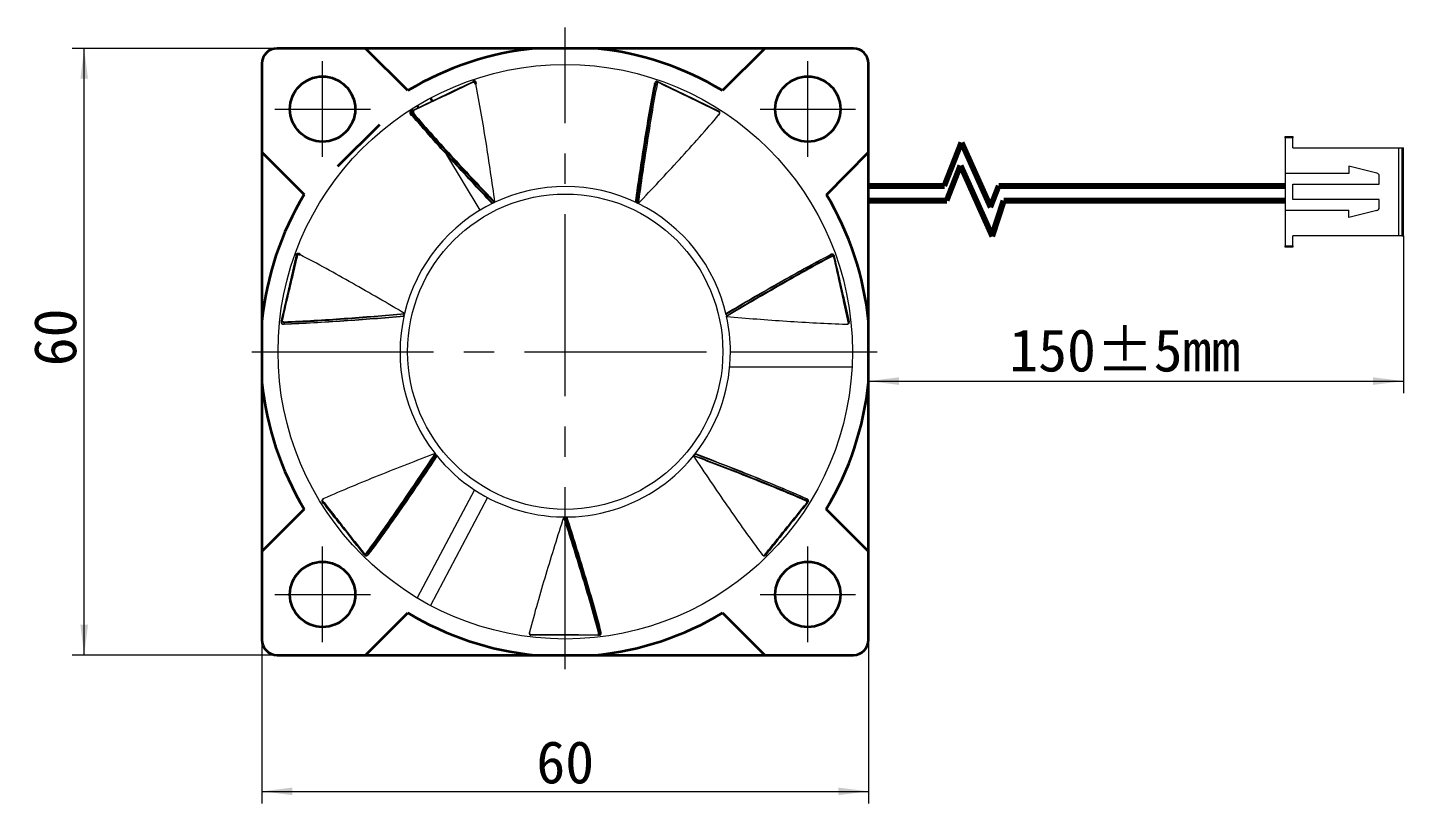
# Model space of a CAD drawing. Header units: millimetres. Extents: x 0 to 227, y 0 to 160.
# Drawn here: x 78.4 to 169.1, y 46.9 to 98 of the extents above; entities that cross this region are included whole.
import ezdxf

# ---------------------------------------------------------------- set-up
doc = ezdxf.new("R2010")
doc.units = ezdxf.units.MM
doc.linetypes.add('点画线', pattern=[18, 12, -2, 2, -2])
doc.layers.get('0').update_dxf_attribs({"lineweight": 35})
for name, color, linetype, lineweight in [('中心线层', 1, '点画线', 18), ('尺寸线层', 3, 'Continuous', 18), ('粗实线层', 7, 'Continuous', 35)]:
    doc.layers.add(name, color=color, linetype=linetype, lineweight=lineweight)
doc.styles.add('工程1', font='')
doc.styles.get('工程1').set_extended_font_data('宋体')
doc.dimstyles.new('标准', dxfattribs={"dimscale": 0.8, "dimtxt": 3.5, "dimasz": 2.5, "dimexe": 1, "dimexo": 0, "dimtad": 1, "dimdsep": 46, "dimtxsty": '工程1', "dimblk": '_CAXARROW', "dimcen": 0, "dimdle": 4, "dimazin": 2, "dimtfac": 0.707107, "dimtdec": 3, "dimtmove": 2, "dimatfit": 3, "dimfxl": 1, "dimfrac": 2, "dimtolj": 1, "dimarcsym": 1})

# ---------------------------------------------------------------- blocks, each defined once
blk = doc.blocks.new('*X7')
at = {"layer": '尺寸线层', "linetype": 'Continuous'}
for points in [[(82.133, 96.666), (81.883, 94.666), (82.383, 94.666)], [(82.133, 56.666), (81.883, 58.666), (82.383, 58.666)]]:
    blk.add_hatch(color=0, dxfattribs=at).paths.add_polyline_path(points, flags=0)
at = {"layer": '尺寸线层', "color": 0, "linetype": 'Continuous'}
for p, q in [((100.692, 96.666), (81.333, 96.666)), ((82.133, 56.666), (82.133, 96.666)), ((100.692, 56.666), (81.333, 56.666))]:
    blk.add_line(p, q, dxfattribs=at)
at = {"layer": '尺寸线层', "color": 0, "insert": (80.233, 77.613), "char_height": 2.8, "width": 7.22682, "attachment_point": 5, "rotation": 90, "style": '工程1'}
blk.add_mtext('60', dxfattribs=at)
blk = doc.blocks.new('_CAXARROW')
blk.add_hatch(color=0).paths.add_polyline_path([(0, 0), (-1, 0.125), (-1, -0.125)], flags=0)
blk = doc.blocks.new('*X8')
at = {"layer": '尺寸线层', "linetype": 'Continuous'}
for points in [[(93.854, 47.684), (95.854, 47.934), (95.854, 47.434)], [(133.854, 47.684), (131.854, 47.934), (131.854, 47.434)]]:
    blk.add_hatch(color=0, dxfattribs=at).paths.add_polyline_path(points, flags=0)
at = {"layer": '尺寸线层', "color": 0, "linetype": 'Continuous'}
for p, q in [((93.854, 63.503), (93.854, 46.884)), ((133.854, 63.503), (133.854, 46.884)), ((93.854, 47.684), (133.854, 47.684))]:
    blk.add_line(p, q, dxfattribs=at)
at = {"layer": '尺寸线层', "color": 0, "insert": (113.854, 49.584), "char_height": 2.8, "width": 7.22682, "attachment_point": 5, "style": '工程1'}
blk.add_mtext('60', dxfattribs=at)
blk = doc.blocks.new('*X9')
at = {"layer": '尺寸线层', "linetype": 'Continuous'}
for points in [[(133.854, 74.732), (135.854, 74.982), (135.854, 74.482)], [(169.132, 74.732), (167.132, 74.982), (167.132, 74.482)]]:
    blk.add_hatch(color=0, dxfattribs=at).paths.add_polyline_path(points, flags=0)
at = {"layer": '尺寸线层', "color": 0, "linetype": 'Continuous'}
for p, q in [((169.132, 84.31), (169.132, 73.932)), ((133.854, 77.642), (133.854, 73.932)), ((133.854, 74.732), (169.132, 74.732))]:
    blk.add_line(p, q, dxfattribs=at)
at = {"layer": '尺寸线层', "color": 0, "insert": (150.755, 76.742), "char_height": 2.8, "width": 31.09721, "attachment_point": 5, "style": '工程1'}
blk.add_mtext('150%%P5mm', dxfattribs=at)

msp = doc.modelspace()

# ---------------------------------------------------------------- linework, layer by layer
at = {"color": 0, "linetype": 'Continuous', "lineweight": 35}
for p, q in [((100.692, 96.666), (94.854, 96.666)), ((103.477, 93.88), (100.692, 96.666)), ((111.852, 96.666), (100.692, 96.666)), ((115.857, 96.666), (111.852, 96.666)), ((127.016, 96.666), (115.857, 96.666)), ((127.016, 96.666), (124.231, 93.88)), ((132.854, 96.666), (127.016, 96.666)), ((93.854, 95.666), (93.854, 89.828)), ((133.854, 89.828), (133.854, 95.666)), ((104.184, 92.759), (104.099, 92.9)), ((105.089, 93.195), (104.97, 93.393)), ((98.854, 88.895), (101.62, 91.646)), ((93.854, 89.828), (96.64, 87.042)), ((93.854, 89.828), (93.854, 78.668)), ((131.081, 87.021), (133.854, 89.828)), ((133.854, 78.668), (133.854, 89.828)), ((93.854, 78.668), (93.854, 74.663)), ((133.854, 74.663), (133.854, 78.668)), ((93.854, 74.663), (93.854, 63.503)), ((133.854, 63.503), (133.854, 74.663)), ((96.64, 66.289), (93.854, 63.503)), ((133.854, 63.503), (131.069, 66.289)), ((93.854, 63.503), (93.854, 57.666)), ((133.854, 57.666), (133.854, 63.503)), ((100.692, 56.666), (103.477, 59.451)), ((124.231, 59.451), (127.016, 56.666)), ((94.854, 56.666), (100.692, 56.666)), ((100.692, 56.666), (111.852, 56.666)), ((111.852, 56.666), (115.857, 56.666)), ((115.857, 56.666), (127.016, 56.666)), ((127.016, 56.666), (132.854, 56.666))]:
    msp.add_line(p, q, dxfattribs=at)
at = {"color": 7, "linetype": 'Continuous', "lineweight": 15}
for p, q in [((161.332, 90.86), (161.832, 90.86)), ((161.332, 90.76), (161.332, 90.86)), ((161.832, 90.76), (161.332, 90.76)), ((161.332, 90.76), (161.332, 88.41)), ((161.832, 90.86), (161.832, 90.76)), ((161.832, 90.11), (161.832, 90.76)), ((161.832, 90.11), (168.832, 90.11)), ((168.832, 84.31), (168.832, 90.11)), ((168.832, 90.11), (169.032, 90.11)), ((169.032, 90.11), (169.032, 84.31)), ((169.032, 90.11), (169.132, 90.11)), ((169.132, 84.31), (169.132, 90.11)), ((161.332, 88.41), (161.332, 86.01)), ((165.532, 88.41), (161.332, 88.41)), ((165.532, 88.91), (165.532, 88.41)), ((167.38, 88.448), (165.532, 88.91)), ((167.532, 87.71), (167.532, 88.254)), ((161.832, 87.71), (167.532, 87.71)), ((161.832, 86.71), (161.832, 87.71)), ((167.532, 86.71), (161.832, 86.71)), ((167.532, 86.166), (167.532, 86.71)), ((161.332, 86.01), (165.532, 86.01)), ((161.332, 86.01), (161.332, 83.66)), ((165.532, 85.51), (165.532, 86.01)), ((167.38, 85.972), (165.532, 85.51)), ((161.332, 83.66), (161.832, 83.66)), ((161.332, 83.56), (161.332, 83.66)), ((161.832, 83.56), (161.332, 83.56)), ((168.832, 84.31), (161.832, 84.31)), ((161.832, 83.66), (161.832, 84.31)), ((161.832, 83.66), (161.832, 83.56)), ((169.032, 84.31), (168.832, 84.31)), ((169.032, 84.31), (169.132, 84.31))]:
    msp.add_line(p, q, dxfattribs=at)
at = {"color": 9, "linetype": 'Continuous', "lineweight": 18}
for p, q in [((108.243, 86.005), (106.057, 89.642)), ((109.084, 86.461), (109.17, 86.502)), ((118.539, 86.502), (118.624, 86.461)), ((103.222, 79.044), (103.243, 79.136)), ((124.465, 79.136), (124.487, 79.044)), ((124.749, 76.666), (132.794, 76.666)), ((124.703, 75.666), (132.768, 75.666)), ((105.366, 69.836), (105.307, 69.91)), ((122.402, 69.91), (122.343, 69.836)), ((107.878, 67.556), (104.092, 60.435)), ((108.739, 67.046), (104.962, 59.943)), ((113.902, 65.771), (113.807, 65.771)), ((116.116, 57.971), (116.038, 57.971))]:
    msp.add_line(p, q, dxfattribs=at)
for points in [[(119.928, 94.491), (119.953, 94.479), (119.991, 94.46), (119.998, 94.457)], [(119.756, 94.335), (119.751, 94.338), (119.749, 94.34), (119.748, 94.342), (119.75, 94.343), (119.753, 94.345), (119.757, 94.345), (119.764, 94.345), (119.771, 94.345)], [(119.841, 94.31), (119.806, 94.327), (119.801, 94.33), (119.771, 94.345)], [(131.348, 83.069), (131.348, 83.073), (131.348, 83.077), (131.349, 83.078), (131.351, 83.078), (131.354, 83.077), (131.357, 83.073), (131.361, 83.068), (131.366, 83.062)], [(131.382, 82.986), (131.374, 83.024), (131.372, 83.03), (131.366, 83.062)], [(131.577, 83.031), (131.583, 83.004), (131.593, 82.962), (131.595, 82.954)], [(95.125, 78.621), (95.131, 78.648), (95.14, 78.689), (95.142, 78.697)], [(95.32, 78.577), (95.311, 78.539), (95.31, 78.533), (95.302, 78.501)], [(95.314, 78.487), (95.313, 78.483), (95.311, 78.48), (95.309, 78.479), (95.308, 78.48), (95.306, 78.482), (95.304, 78.487), (95.303, 78.493), (95.302, 78.501)], [(129.723, 66.903), (129.748, 66.933), (129.752, 66.937), (129.773, 66.963)], [(129.768, 66.98), (129.771, 66.984), (129.774, 66.986), (129.776, 66.986), (129.777, 66.984), (129.777, 66.981), (129.777, 66.976), (129.775, 66.97), (129.773, 66.963)], [(129.881, 66.778), (129.863, 66.756), (129.837, 66.723), (129.832, 66.717)], [(100.648, 63.241), (100.631, 63.263), (100.604, 63.296), (100.599, 63.302)], [(100.805, 63.367), (100.828, 63.336), (100.832, 63.331), (100.852, 63.305)], [(100.87, 63.306), (100.873, 63.302), (100.874, 63.299), (100.874, 63.297), (100.872, 63.296), (100.869, 63.297), (100.865, 63.298), (100.859, 63.301), (100.852, 63.305)], [(116.115, 58.171), (116.154, 58.171), (116.16, 58.171), (116.193, 58.17)], [(116.204, 58.185), (116.209, 58.185), (116.212, 58.184), (116.213, 58.183), (116.213, 58.181), (116.21, 58.178), (116.206, 58.176), (116.201, 58.173), (116.193, 58.17)]]:
    msp.add_lwpolyline(points, dxfattribs=at)
at = {"color": 0, "linetype": 'Continuous', "lineweight": 35}
for points in [[(103.705, 92.528), (103.73, 92.54), (103.768, 92.559), (103.775, 92.562)], [(103.719, 92.297), (103.714, 92.295), (103.711, 92.294), (103.709, 92.295), (103.709, 92.297), (103.71, 92.3), (103.712, 92.304), (103.716, 92.309), (103.721, 92.315)], [(103.793, 92.347), (103.757, 92.331), (103.751, 92.329), (103.721, 92.315)]]:
    msp.add_lwpolyline(points, dxfattribs=at)
at = {"color": 9, "linetype": 'Continuous', "lineweight": 18}
for radius in [18.94, 10.395]:
    msp.add_circle((113.854, 76.666), radius, dxfattribs=at)
at = {"color": 0, "linetype": 'Continuous', "lineweight": 35}
for centre in [(97.854, 92.666), (129.854, 92.666), (97.854, 60.666), (129.854, 60.666)]:
    msp.add_circle(centre, 2.15, dxfattribs=at)
for centre, radius, start, end in [((94.854, 95.666), 1, 90, 180), ((113.854, 76.666), 20.1, 95.71768, 121.08116), ((113.854, 76.666), 20.1, 58.91884, 84.28232), ((132.854, 95.666), 1, 0, 90), ((107.795, 94.444), 0.0489, 6.37512, 107.12536), ((107.95, 94.346), 0.0106, 283.47956, 337.75295), ((103.791, 92.522), 0.0427, 35.25028, 111.28431), ((103.961, 92.19), 0.23, 119.74908, 137.07498), ((113.854, 76.666), 20.1, 148.91884, 174.28232), ((113.854, 76.666), 20.1, 5.71768, 31.01015), ((96.177, 83.013), 0.0489, 57.80277, 158.55548), ((96.35, 83.073), 0.0106, 334.91458, 29.19101), ((113.854, 76.666), 20.1, 185.71768, 211.08116), ((113.854, 76.666), 20.1, 328.91884, 354.28232), ((113.854, 76.666), 20.1, 238.91884, 264.28232), ((113.854, 76.666), 20.1, 275.71768, 301.08116), ((94.854, 57.666), 1, 180, 270), ((132.854, 57.666), 1, 270, 0)]:
    msp.add_arc(centre, radius, start, end, dxfattribs=at)
at = {"color": 9, "linetype": 'Continuous', "lineweight": 18}
for centre, radius, start, end in [((119.977, 94.42), 0.0427, 343.81857, 59.85817), ((119.824, 94.08), 0.23, 68.3183, 85.6496), ((123.996, 92.305), 0.0106, 232.04796, 286.32769), ((123.976, 92.488), 0.0489, 314.94594, 55.69817), ((113.854, 76.666), 10.895, 64.28571, 166.62433), ((113.854, 76.666), 10.895, 12.85714, 63.76667), ((131.191, 82.856), 0.23, 16.88994, 34.21944), ((131.552, 82.948), 0.0427, 292.39159, 8.42801), ((113.854, 76.666), 10.895, 167.14286, 218.05281), ((113.854, 76.666), 10.895, 360, 12.33777), ((95.183, 78.684), 0.0427, 86.67503, 162.71608), ((95.548, 78.611), 0.23, 171.17817, 188.50514), ((132.405, 78.487), 0.0106, 180.62726, 234.90241), ((132.535, 78.617), 0.0489, 263.51619, 4.26978), ((113.854, 76.666), 10.895, 218.57143, 0), ((97.87, 66.802), 0.0489, 109.22948, 209.98676), ((97.931, 66.976), 0.0106, 26.34526, 80.60787), ((129.503, 66.971), 0.23, 325.46123, 342.7913), ((129.801, 66.746), 0.0427, 240.96023, 317.00276), ((100.634, 63.326), 0.0427, 138.1023, 214.14539), ((100.92, 63.566), 0.23, 222.6045, 239.93351), ((126.845, 63.298), 0.0106, 129.19832, 183.46268), ((127.027, 63.277), 0.0489, 212.08834, 312.84165), ((111.502, 58.175), 0.0106, 77.76186, 132.03487), ((116.031, 58.386), 0.23, 274.02812, 291.36699), ((111.6, 58.019), 0.0489, 160.66027, 261.41248), ((116.041, 58.013), 0.0427, 189.53068, 265.57254)]:
    msp.add_arc(centre, radius, start, end, dxfattribs=at)
at = {"color": 7, "linetype": 'Continuous', "lineweight": 15}
for centre, start, end in [((167.332, 88.254), 0, 75.96376), ((167.332, 86.166), 284.03624, 0)]:
    msp.add_arc(centre, 0.2, start, end, dxfattribs=at)
at = {"color": 9, "linetype": 'Continuous', "lineweight": 18}
for points, knots in [([(103.775, 92.562), (104.388, 92.857), (105, 93.151), (105.611, 93.446), (105.973, 93.62), (106.335, 93.794), (106.696, 93.968), (107.058, 94.143), (107.419, 94.317), (107.78, 94.491)], [0, 0, 0, 0, 395.25999, 395.25999, 395.25999, 629.168608, 629.168608, 629.168608, 863.077224, 863.077224, 863.077224, 863.077224]), ([(107.843, 94.449), (107.482, 94.278), (107.12, 94.106), (106.757, 93.935), (106.395, 93.763), (106.032, 93.591), (105.669, 93.42), (105.055, 93.129), (104.441, 92.838), (103.826, 92.547)], [0, 0, 0, 0, 235.524807, 235.524807, 235.524807, 471.05009, 471.05009, 471.05009, 869.04151, 869.04151, 869.04151, 869.04151]), ([(119.927, 94.489), (119.917, 94.493), (119.894, 94.504), (119.853, 94.497), (119.813, 94.473), (119.779, 94.431), (119.757, 94.384), (119.751, 94.35), (119.749, 94.341)], [0, 0, 0, 0, 214.611325, 521.976196, 814.984761, 1156.816415, 1577.173091, 1736.699403, 1736.699403, 1736.699403, 1736.699403]), ([(119.928, 94.491), (119.9, 94.504), (119.867, 94.495), (119.809, 94.441), (119.785, 94.396), (119.771, 94.345)], [0, 0, 0, 0, 340.998869, 340.998869, 681.997738, 681.997738, 681.997738, 681.997738]), ([(119.841, 94.31), (119.855, 94.361), (119.879, 94.406), (119.937, 94.461), (119.97, 94.47), (119.998, 94.457)], [0, 0, 0, 0, 341.082833, 341.082833, 682.165667, 682.165667, 682.165667, 682.165667]), ([(120.018, 94.408), (120.009, 94.412), (120, 94.414), (119.991, 94.412), (119.982, 94.411), (119.973, 94.407), (119.964, 94.401), (119.955, 94.394), (119.947, 94.385), (119.94, 94.374), (119.932, 94.362), (119.925, 94.349), (119.92, 94.334), (119.915, 94.321), (119.912, 94.308), (119.909, 94.294)], [0, 0, 0, 0, 300.199527, 300.199527, 300.199527, 599.557494, 599.557494, 599.557494, 903.351198, 903.351198, 903.351198, 1220.555385, 1220.555385, 1220.555385, 1485.326799, 1485.326799, 1485.326799, 1485.326799]), ([(119.998, 94.457), (120.611, 94.162), (121.223, 93.867), (121.834, 93.573), (122.196, 93.398), (122.558, 93.224), (122.919, 93.05), (123.281, 92.876), (123.642, 92.702), (124.003, 92.528)], [0, 0, 0, 0, 438.241449, 438.241449, 438.241449, 697.585816, 697.585816, 697.585816, 956.93018, 956.93018, 956.93018, 956.93018]), ([(124.01, 92.453), (123.651, 92.629), (123.291, 92.805), (122.931, 92.981), (122.571, 93.158), (122.21, 93.334), (121.849, 93.511), (121.24, 93.81), (120.629, 94.109), (120.018, 94.408)], [0, 0, 0, 0, 261.178192, 261.178192, 261.178192, 522.356912, 522.356912, 522.356912, 963.697597, 963.697597, 963.697597, 963.697597]), ([(109.217, 86.525), (109.037, 87.84), (108.843, 89.152), (108.532, 91.108), (108.425, 91.758), (108.203, 93.052), (108.082, 93.696), (107.953, 94.335)], [0, 0, 0, 0, 432.047275, 432.047275, 648.070913, 648.070913, 864.094551, 864.094551, 864.094551, 864.094551]), ([(118.491, 86.525), (118.671, 87.84), (118.865, 89.152), (119.176, 91.108), (119.283, 91.758), (119.505, 93.052), (119.626, 93.696), (119.756, 94.335)], [0, 0, 0, 0, 463.599137, 463.599137, 695.398706, 695.398706, 927.198275, 927.198275, 927.198275, 927.198275]), ([(119.771, 94.345), (119.645, 93.702), (119.527, 93.056), (119.31, 91.756), (119.207, 91.103), (118.903, 89.139), (118.714, 87.822), (118.539, 86.502)], [0, 0, 0, 0, 233.036833, 233.036833, 466.073665, 466.073665, 932.147331, 932.147331, 932.147331, 932.147331]), ([(118.624, 86.461), (118.799, 87.78), (118.988, 89.098), (119.287, 91.064), (119.388, 91.717), (119.601, 93.019), (119.717, 93.666), (119.841, 94.31)], [0, 0, 0, 0, 463.869078, 463.869078, 695.803618, 695.803618, 927.738157, 927.738157, 927.738157, 927.738157]), ([(119.909, 94.294), (119.784, 93.649), (119.667, 93.001), (119.452, 91.698), (119.348, 91.044), (119.044, 89.076), (118.852, 87.758), (118.671, 86.438)], [0, 0, 0, 0, 233.210891, 233.210891, 466.421782, 466.421782, 932.843564, 932.843564, 932.843564, 932.843564]), ([(109.037, 86.438), (108.121, 87.399), (107.217, 88.368), (105.881, 89.831), (105.439, 90.32), (104.566, 91.301), (104.138, 91.796), (103.719, 92.297)], [0, 0, 0, 0, 423.382855, 423.382855, 635.074283, 635.074283, 846.76571, 846.76571, 846.76571, 846.76571]), ([(103.721, 92.315), (104.145, 91.815), (104.577, 91.32), (105.458, 90.34), (105.904, 89.852), (107.25, 88.39), (108.162, 87.421), (109.084, 86.461)], [0, 0, 0, 0, 211.889576, 211.889576, 423.779152, 423.779152, 847.558305, 847.558305, 847.558305, 847.558305]), ([(109.17, 86.502), (108.248, 87.462), (107.335, 88.431), (105.985, 89.89), (105.537, 90.377), (104.652, 91.355), (104.218, 91.849), (103.793, 92.347)], [0, 0, 0, 0, 423.733933, 423.733933, 635.600899, 635.600899, 847.467865, 847.467865, 847.467865, 847.467865]), ([(103.847, 92.39), (104.273, 91.891), (104.707, 91.395), (105.591, 90.414), (106.038, 89.926), (107.387, 88.461), (108.298, 87.489), (109.217, 86.525)], [0, 0, 0, 0, 212.123028, 212.123028, 424.246057, 424.246057, 848.492114, 848.492114, 848.492114, 848.492114]), ([(118.671, 86.438), (119.587, 87.399), (120.492, 88.368), (121.827, 89.831), (122.269, 90.32), (123.142, 91.301), (123.57, 91.796), (123.989, 92.297)], [0, 0, 0, 0, 469.435348, 469.435348, 704.153022, 704.153022, 938.870696, 938.870696, 938.870696, 938.870696]), ([(123.989, 92.297), (124.001, 92.31), (124.011, 92.325), (124.019, 92.34), (124.027, 92.354), (124.032, 92.369), (124.035, 92.382), (124.038, 92.396), (124.038, 92.408), (124.036, 92.419), (124.034, 92.429), (124.029, 92.438), (124.022, 92.445), (124.019, 92.448), (124.015, 92.451), (124.01, 92.453)], [0, 0, 0, 0, 346.381933, 346.381933, 346.381933, 693.943464, 693.943464, 693.943464, 1032.355806, 1032.355806, 1032.355806, 1353.686145, 1353.686145, 1353.686145, 1516.153435, 1516.153435, 1516.153435, 1516.153435]), ([(123.998, 92.295), (124.002, 92.299), (124.023, 92.323), (124.049, 92.371), (124.063, 92.431), (124.053, 92.481), (124.03, 92.514), (124.01, 92.523), (124.002, 92.526)], [0, 0, 0, 0, 89.452909, 551.730387, 974.719977, 1306.409054, 1605.010632, 1771.74147, 1771.74147, 1771.74147, 1771.74147]), ([(109.084, 86.461), (109.079, 86.459), (109.073, 86.456), (109.068, 86.453), (109.063, 86.451), (109.058, 86.448), (109.054, 86.446), (109.049, 86.444), (109.046, 86.443), (109.043, 86.441), (109.04, 86.44), (109.038, 86.439), (109.038, 86.439), (109.037, 86.438), (109.037, 86.438), (109.037, 86.438)], [0, 0, 0, 0, 309.633374, 309.633374, 309.633374, 619.708764, 619.708764, 619.708764, 922.238342, 922.238342, 922.238342, 1210.013083, 1210.013083, 1210.013083, 1353.043172, 1353.043172, 1353.043172, 1353.043172]), ([(109.217, 86.525), (109.217, 86.525), (109.216, 86.525), (109.215, 86.524), (109.213, 86.523), (109.211, 86.522), (109.208, 86.521), (109.204, 86.519), (109.201, 86.517), (109.197, 86.515), (109.192, 86.513), (109.187, 86.511), (109.182, 86.508), (109.178, 86.506), (109.174, 86.504), (109.17, 86.502)], [0, 0, 0, 0, 273.625931, 273.625931, 273.625931, 546.873849, 546.873849, 546.873849, 825.951712, 825.951712, 825.951712, 1118.145934, 1118.145934, 1118.145934, 1354.823135, 1354.823135, 1354.823135, 1354.823135]), ([(118.539, 86.502), (118.533, 86.505), (118.527, 86.508), (118.522, 86.51), (118.517, 86.513), (118.512, 86.515), (118.508, 86.517), (118.504, 86.519), (118.5, 86.521), (118.497, 86.522), (118.495, 86.523), (118.493, 86.524), (118.492, 86.525), (118.491, 86.525), (118.491, 86.525), (118.491, 86.525)], [0, 0, 0, 0, 330.274184, 330.274184, 330.274184, 661.01985, 661.01985, 661.01985, 983.716685, 983.716685, 983.716685, 1290.675093, 1290.675093, 1290.675093, 1443.239869, 1443.239869, 1443.239869, 1443.239869]), ([(118.671, 86.438), (118.671, 86.438), (118.671, 86.439), (118.669, 86.44), (118.667, 86.44), (118.665, 86.441), (118.662, 86.443), (118.659, 86.444), (118.655, 86.446), (118.651, 86.448), (118.646, 86.45), (118.642, 86.453), (118.637, 86.455), (118.632, 86.457), (118.628, 86.459), (118.624, 86.461)], [0, 0, 0, 0, 291.754137, 291.754137, 291.754137, 583.105218, 583.105218, 583.105218, 880.672488, 880.672488, 880.672488, 1192.225098, 1192.225098, 1192.225098, 1444.582587, 1444.582587, 1444.582587, 1444.582587]), ([(95.142, 78.697), (95.293, 79.36), (95.444, 80.022), (95.595, 80.683), (95.685, 81.075), (95.774, 81.466), (95.863, 81.858), (95.953, 82.249), (96.042, 82.64), (96.131, 83.031)], [0, 0, 0, 0, 352.344358, 352.344358, 352.344358, 560.856183, 560.856183, 560.856183, 769.368005, 769.368005, 769.368005, 769.368005]), ([(96.203, 83.054), (96.111, 82.664), (96.02, 82.274), (95.928, 81.884), (95.836, 81.494), (95.744, 81.103), (95.652, 80.712), (95.496, 80.051), (95.341, 79.39), (95.185, 78.727)], [0, 0, 0, 0, 209.326093, 209.326093, 209.326093, 418.652609, 418.652609, 418.652609, 772.373265, 772.373265, 772.373265, 772.373265]), ([(103.255, 79.188), (102.115, 79.867), (100.968, 80.533), (99.244, 81.509), (98.67, 81.831), (97.519, 82.464), (96.941, 82.771), (96.36, 83.069)], [0, 0, 0, 0, 392.67279, 392.67279, 589.009185, 589.009185, 785.34558, 785.34558, 785.34558, 785.34558]), ([(124.454, 79.188), (125.594, 79.867), (126.74, 80.533), (128.464, 81.509), (129.038, 81.831), (130.189, 82.464), (130.767, 82.771), (131.348, 83.069)], [0, 0, 0, 0, 484.411381, 484.411381, 726.617072, 726.617072, 968.822762, 968.822762, 968.822762, 968.822762]), ([(131.366, 83.062), (130.784, 82.76), (130.205, 82.45), (129.054, 81.809), (128.479, 81.483), (126.754, 80.495), (125.606, 79.822), (124.465, 79.136)], [0, 0, 0, 0, 244.764855, 244.764855, 489.52971, 489.52971, 979.05942, 979.05942, 979.05942, 979.05942]), ([(124.487, 79.044), (125.627, 79.729), (126.775, 80.404), (128.498, 81.395), (129.072, 81.723), (130.223, 82.368), (130.801, 82.681), (131.382, 82.986)], [0, 0, 0, 0, 484.437491, 484.437491, 726.656237, 726.656237, 968.874982, 968.874982, 968.874982, 968.874982]), ([(131.411, 82.923), (130.83, 82.619), (130.25, 82.306), (129.097, 81.662), (128.521, 81.335), (126.793, 80.346), (125.642, 79.674), (124.498, 78.993)], [0, 0, 0, 0, 244.785552, 244.785552, 489.571104, 489.571104, 979.142208, 979.142208, 979.142208, 979.142208]), ([(131.575, 83.03), (131.573, 83.041), (131.566, 83.066), (131.535, 83.094), (131.492, 83.11), (131.438, 83.11), (131.387, 83.098), (131.357, 83.081), (131.349, 83.077)], [0, 0, 0, 0, 225.712098, 548.969252, 857.126896, 1216.61626, 1658.721272, 1826.484846, 1826.484846, 1826.484846, 1826.484846]), ([(131.577, 83.031), (131.57, 83.061), (131.543, 83.081), (131.464, 83.092), (131.414, 83.083), (131.366, 83.062)], [0, 0, 0, 0, 358.706881, 358.706881, 717.413762, 717.413762, 717.413762, 717.413762]), ([(131.382, 82.986), (131.43, 83.007), (131.481, 83.017), (131.56, 83.006), (131.588, 82.985), (131.595, 82.954)], [0, 0, 0, 0, 358.598091, 358.598091, 717.196183, 717.196183, 717.196183, 717.196183]), ([(131.569, 82.909), (131.567, 82.918), (131.562, 82.926), (131.555, 82.932), (131.549, 82.939), (131.54, 82.943), (131.529, 82.946), (131.519, 82.949), (131.506, 82.95), (131.493, 82.949), (131.479, 82.948), (131.464, 82.944), (131.449, 82.939), (131.437, 82.935), (131.424, 82.929), (131.411, 82.923)], [0, 0, 0, 0, 316.815229, 316.815229, 316.815229, 632.742319, 632.742319, 632.742319, 953.350659, 953.350659, 953.350659, 1288.111737, 1288.111737, 1288.111737, 1567.537947, 1567.537947, 1567.537947, 1567.537947]), ([(132.529, 78.569), (132.443, 78.959), (132.356, 79.351), (132.269, 79.742), (132.183, 80.134), (132.096, 80.525), (132.009, 80.918), (131.863, 81.58), (131.716, 82.244), (131.569, 82.909)], [0, 0, 0, 0, 273.275841, 273.275841, 273.275841, 546.552233, 546.552233, 546.552233, 1008.335608, 1008.335608, 1008.335608, 1008.335608]), ([(131.595, 82.954), (131.746, 82.292), (131.897, 81.63), (132.048, 80.968), (132.137, 80.576), (132.227, 80.185), (132.316, 79.794), (132.405, 79.403), (132.494, 79.012), (132.584, 78.621)], [0, 0, 0, 0, 459.055275, 459.055275, 459.055275, 730.716935, 730.716935, 730.716935, 1002.378592, 1002.378592, 1002.378592, 1002.378592]), ([(95.302, 78.501), (95.956, 78.52), (96.613, 78.549), (97.928, 78.627), (98.588, 78.671), (100.57, 78.813), (101.896, 78.921), (103.222, 79.044)], [0, 0, 0, 0, 193.38691, 193.38691, 386.773821, 386.773821, 773.547642, 773.547642, 773.547642, 773.547642]), ([(103.21, 78.993), (101.888, 78.875), (100.566, 78.773), (98.59, 78.641), (97.932, 78.6), (96.621, 78.529), (95.967, 78.503), (95.314, 78.487)], [0, 0, 0, 0, 386.719467, 386.719467, 580.079201, 580.079201, 773.438935, 773.438935, 773.438935, 773.438935]), ([(103.243, 79.136), (101.918, 79.014), (100.591, 78.904), (98.608, 78.758), (97.949, 78.712), (96.632, 78.63), (95.976, 78.599), (95.32, 78.577)], [0, 0, 0, 0, 386.887213, 386.887213, 580.330819, 580.330819, 773.774426, 773.774426, 773.774426, 773.774426]), ([(95.321, 78.646), (95.977, 78.667), (96.635, 78.698), (97.953, 78.778), (98.614, 78.823), (100.6, 78.964), (101.928, 79.07), (103.255, 79.188)], [0, 0, 0, 0, 193.512239, 193.512239, 387.024478, 387.024478, 774.048956, 774.048956, 774.048956, 774.048956]), ([(103.222, 79.044), (103.22, 79.038), (103.219, 79.032), (103.218, 79.026), (103.216, 79.021), (103.215, 79.015), (103.214, 79.011), (103.213, 79.006), (103.212, 79.002), (103.212, 78.999), (103.211, 78.996), (103.21, 78.994), (103.21, 78.993), (103.21, 78.993), (103.21, 78.993), (103.21, 78.993)], [0, 0, 0, 0, 290.555286, 290.555286, 290.555286, 581.525354, 581.525354, 581.525354, 865.414546, 865.414546, 865.414546, 1135.458021, 1135.458021, 1135.458021, 1269.675299, 1269.675299, 1269.675299, 1269.675299]), ([(103.255, 79.188), (103.255, 79.188), (103.254, 79.187), (103.254, 79.185), (103.254, 79.183), (103.253, 79.18), (103.252, 79.177), (103.251, 79.174), (103.25, 79.17), (103.249, 79.165), (103.248, 79.161), (103.247, 79.155), (103.246, 79.15), (103.245, 79.145), (103.244, 79.141), (103.243, 79.136)], [0, 0, 0, 0, 256.646599, 256.646599, 256.646599, 512.938642, 512.938642, 512.938642, 774.698864, 774.698864, 774.698864, 1048.761534, 1048.761534, 1048.761534, 1270.752186, 1270.752186, 1270.752186, 1270.752186]), ([(124.465, 79.136), (124.464, 79.142), (124.463, 79.148), (124.461, 79.154), (124.46, 79.16), (124.459, 79.165), (124.458, 79.17), (124.457, 79.174), (124.456, 79.178), (124.455, 79.181), (124.455, 79.184), (124.454, 79.186), (124.454, 79.187), (124.454, 79.187), (124.454, 79.188), (124.454, 79.188)], [0, 0, 0, 0, 339.81705, 339.81705, 339.81705, 680.119206, 680.119206, 680.119206, 1012.139969, 1012.139969, 1012.139969, 1327.967563, 1327.967563, 1327.967563, 1484.94051, 1484.94051, 1484.94051, 1484.94051]), ([(124.498, 78.993), (124.498, 78.993), (124.498, 78.993), (124.498, 78.995), (124.497, 78.997), (124.497, 79), (124.496, 79.003), (124.495, 79.006), (124.494, 79.01), (124.493, 79.015), (124.492, 79.02), (124.491, 79.025), (124.49, 79.03), (124.489, 79.035), (124.488, 79.039), (124.487, 79.044)], [0, 0, 0, 0, 299.944077, 299.944077, 299.944077, 599.473782, 599.473782, 599.473782, 905.394174, 905.394174, 905.394174, 1225.692494, 1225.692494, 1225.692494, 1485.134004, 1485.134004, 1485.134004, 1485.134004]), ([(124.498, 78.993), (125.82, 78.875), (127.142, 78.773), (129.118, 78.641), (129.776, 78.6), (131.087, 78.529), (131.742, 78.503), (132.394, 78.487)], [0, 0, 0, 0, 484.234225, 484.234225, 726.351338, 726.351338, 968.468451, 968.468451, 968.468451, 968.468451]), ([(95.125, 78.621), (95.118, 78.59), (95.134, 78.56), (95.2, 78.516), (95.249, 78.503), (95.302, 78.501)], [0, 0, 0, 0, 274.503662, 274.503662, 549.007324, 549.007324, 549.007324, 549.007324]), ([(95.126, 78.62), (95.124, 78.61), (95.119, 78.585), (95.135, 78.546), (95.167, 78.512), (95.216, 78.489), (95.266, 78.478), (95.301, 78.48), (95.31, 78.48)], [0, 0, 0, 0, 172.755766, 420.173148, 656.033487, 931.186633, 1269.566338, 1397.978275, 1397.978275, 1397.978275, 1397.978275]), ([(95.32, 78.577), (95.267, 78.578), (95.218, 78.592), (95.151, 78.636), (95.135, 78.666), (95.142, 78.697)], [0, 0, 0, 0, 274.700001, 274.700001, 549.400001, 549.400001, 549.400001, 549.400001]), ([(95.185, 78.727), (95.183, 78.718), (95.184, 78.708), (95.187, 78.7), (95.19, 78.691), (95.196, 78.683), (95.204, 78.676), (95.213, 78.669), (95.223, 78.663), (95.236, 78.658), (95.249, 78.653), (95.264, 78.65), (95.279, 78.648), (95.292, 78.646), (95.307, 78.645), (95.321, 78.646)], [0, 0, 0, 0, 241.447049, 241.447049, 241.447049, 482.217242, 482.217242, 482.217242, 726.555047, 726.555047, 726.555047, 981.678751, 981.678751, 981.678751, 1194.631373, 1194.631373, 1194.631373, 1194.631373]), ([(132.394, 78.487), (132.412, 78.487), (132.43, 78.488), (132.446, 78.491), (132.462, 78.494), (132.477, 78.499), (132.49, 78.505), (132.502, 78.511), (132.512, 78.519), (132.519, 78.527), (132.525, 78.535), (132.529, 78.544), (132.53, 78.554), (132.531, 78.559), (132.53, 78.564), (132.529, 78.569)], [0, 0, 0, 0, 358.812078, 358.812078, 358.812078, 718.846085, 718.846085, 718.846085, 1069.402578, 1069.402578, 1069.402578, 1402.264069, 1402.264069, 1402.264069, 1570.561606, 1570.561606, 1570.561606, 1570.561606]), ([(132.399, 78.479), (132.404, 78.479), (132.436, 78.477), (132.49, 78.487), (132.545, 78.514), (132.577, 78.553), (132.589, 78.591), (132.583, 78.613), (132.581, 78.62)], [0, 0, 0, 0, 92.339688, 569.589246, 1006.283266, 1348.714446, 1656.983871, 1829.113786, 1829.113786, 1829.113786, 1829.113786]), ([(105.274, 69.951), (104.032, 69.483), (102.796, 69.002), (100.958, 68.263), (100.348, 68.015), (99.136, 67.51), (98.535, 67.249), (97.941, 66.98)], [0, 0, 0, 0, 383.006323, 383.006323, 574.509485, 574.509485, 766.012646, 766.012646, 766.012646, 766.012646]), ([(100.75, 63.41), (101.143, 63.937), (101.529, 64.47), (102.289, 65.551), (102.666, 66.095), (103.793, 67.736), (104.539, 68.84), (105.274, 69.951)], [0, 0, 0, 0, 194.653532, 194.653532, 389.307064, 389.307064, 778.614129, 778.614129, 778.614129, 778.614129]), ([(105.307, 69.91), (104.576, 68.798), (103.835, 67.692), (102.713, 66.051), (102.337, 65.506), (101.581, 64.426), (101.196, 63.893), (100.805, 63.367)], [0, 0, 0, 0, 386.152683, 386.152683, 579.229024, 579.229024, 772.305365, 772.305365, 772.305365, 772.305365]), ([(105.274, 69.951), (105.274, 69.951), (105.274, 69.95), (105.275, 69.949), (105.277, 69.947), (105.278, 69.945), (105.28, 69.943), (105.282, 69.94), (105.285, 69.937), (105.288, 69.933), (105.291, 69.929), (105.294, 69.925), (105.298, 69.921), (105.301, 69.917), (105.304, 69.913), (105.307, 69.91)], [0, 0, 0, 0, 255.019583, 255.019583, 255.019583, 509.686858, 509.686858, 509.686858, 769.787646, 769.787646, 769.787646, 1042.112891, 1042.112891, 1042.112891, 1262.696229, 1262.696229, 1262.696229, 1262.696229]), ([(122.402, 69.91), (122.406, 69.915), (122.409, 69.919), (122.413, 69.924), (122.417, 69.928), (122.42, 69.933), (122.423, 69.937), (122.426, 69.94), (122.428, 69.943), (122.43, 69.946), (122.432, 69.948), (122.433, 69.95), (122.434, 69.95), (122.434, 69.951), (122.435, 69.951), (122.435, 69.951)], [0, 0, 0, 0, 331.489331, 331.489331, 331.489331, 663.45188, 663.45188, 663.45188, 987.335983, 987.335983, 987.335983, 1295.423755, 1295.423755, 1295.423755, 1448.549848, 1448.549848, 1448.549848, 1448.549848]), ([(129.773, 66.963), (129.175, 67.229), (128.571, 67.488), (127.352, 67.989), (126.739, 68.235), (124.891, 68.968), (123.649, 69.445), (122.402, 69.91)], [0, 0, 0, 0, 239.573093, 239.573093, 479.146186, 479.146186, 958.292371, 958.292371, 958.292371, 958.292371]), ([(122.435, 69.951), (123.676, 69.483), (124.912, 69.002), (126.75, 68.263), (127.36, 68.015), (128.572, 67.51), (129.173, 67.249), (129.768, 66.98)], [0, 0, 0, 0, 471.793704, 471.793704, 707.690556, 707.690556, 943.587408, 943.587408, 943.587408, 943.587408]), ([(100.852, 63.305), (101.245, 63.829), (101.632, 64.36), (102.391, 65.437), (102.768, 65.98), (103.893, 67.618), (104.635, 68.723), (105.366, 69.836)], [0, 0, 0, 0, 194.800332, 194.800332, 389.600664, 389.600664, 779.201329, 779.201329, 779.201329, 779.201329]), ([(105.398, 69.795), (104.666, 68.688), (103.922, 67.59), (102.793, 65.963), (102.415, 65.423), (101.653, 64.354), (101.265, 63.826), (100.87, 63.306)], [0, 0, 0, 0, 386.413868, 386.413868, 579.620801, 579.620801, 772.827735, 772.827735, 772.827735, 772.827735]), ([(105.366, 69.836), (105.369, 69.831), (105.373, 69.826), (105.377, 69.822), (105.381, 69.817), (105.384, 69.813), (105.387, 69.809), (105.39, 69.805), (105.392, 69.802), (105.394, 69.8), (105.396, 69.798), (105.397, 69.796), (105.398, 69.795), (105.398, 69.795), (105.398, 69.795), (105.398, 69.795)], [0, 0, 0, 0, 289.102367, 289.102367, 289.102367, 578.617442, 578.617442, 578.617442, 861.087048, 861.087048, 861.087048, 1129.780173, 1129.780173, 1129.780173, 1263.326299, 1263.326299, 1263.326299, 1263.326299]), ([(122.31, 69.795), (122.31, 69.795), (122.31, 69.795), (122.312, 69.797), (122.313, 69.798), (122.314, 69.8), (122.316, 69.803), (122.319, 69.806), (122.321, 69.809), (122.324, 69.812), (122.327, 69.816), (122.33, 69.82), (122.334, 69.825), (122.337, 69.828), (122.34, 69.832), (122.343, 69.836)], [0, 0, 0, 0, 292.320016, 292.320016, 292.320016, 584.236193, 584.236193, 584.236193, 882.380617, 882.380617, 882.380617, 1194.537506, 1194.537506, 1194.537506, 1447.38446, 1447.38446, 1447.38446, 1447.38446]), ([(129.693, 66.84), (129.092, 67.105), (128.486, 67.363), (127.264, 67.864), (126.649, 68.11), (124.799, 68.844), (123.556, 69.325), (122.31, 69.795)], [0, 0, 0, 0, 239.39282, 239.39282, 478.785639, 478.785639, 957.571278, 957.571278, 957.571278, 957.571278]), ([(122.31, 69.795), (123.042, 68.688), (123.786, 67.59), (124.916, 65.963), (125.293, 65.423), (126.056, 64.354), (126.443, 63.826), (126.838, 63.306)], [0, 0, 0, 0, 464.489695, 464.489695, 696.734542, 696.734542, 928.97939, 928.97939, 928.97939, 928.97939]), ([(122.343, 69.836), (123.59, 69.371), (124.832, 68.895), (126.682, 68.165), (127.297, 67.921), (128.518, 67.424), (129.123, 67.167), (129.723, 66.903)], [0, 0, 0, 0, 471.491651, 471.491651, 707.237476, 707.237476, 942.983302, 942.983302, 942.983302, 942.983302]), ([(97.933, 66.985), (97.928, 66.983), (97.899, 66.971), (97.854, 66.939), (97.816, 66.891), (97.804, 66.842), (97.809, 66.802), (97.824, 66.785), (97.83, 66.779)], [0, 0, 0, 0, 69.357634, 427.791767, 755.768772, 1012.950624, 1244.47468, 1373.752748, 1373.752748, 1373.752748, 1373.752748]), ([(100.599, 63.302), (100.175, 63.834), (99.752, 64.365), (99.329, 64.895), (99.078, 65.209), (98.828, 65.523), (98.578, 65.837), (98.328, 66.151), (98.078, 66.464), (97.828, 66.778)], [0, 0, 0, 0, 347.091037, 347.091037, 347.091037, 552.49403, 552.49403, 552.49403, 757.89702, 757.89702, 757.89702, 757.89702]), ([(97.941, 66.98), (97.924, 66.973), (97.909, 66.964), (97.895, 66.954), (97.882, 66.945), (97.871, 66.934), (97.862, 66.923), (97.854, 66.912), (97.848, 66.901), (97.845, 66.89), (97.843, 66.88), (97.843, 66.87), (97.847, 66.861), (97.848, 66.857), (97.851, 66.852), (97.854, 66.848)], [0, 0, 0, 0, 269.119378, 269.119378, 269.119378, 539.155238, 539.155238, 539.155238, 802.08269, 802.08269, 802.08269, 1051.73838, 1051.73838, 1051.73838, 1177.966373, 1177.966373, 1177.966373, 1177.966373]), ([(97.854, 66.848), (98.102, 66.534), (98.349, 66.219), (98.597, 65.904), (98.845, 65.589), (99.093, 65.273), (99.342, 64.957), (99.761, 64.424), (100.182, 63.89), (100.603, 63.355)], [0, 0, 0, 0, 205.101128, 205.101128, 205.101128, 410.202671, 410.202671, 410.202671, 756.783953, 756.783953, 756.783953, 756.783953]), ([(126.986, 63.251), (127.237, 63.563), (127.489, 63.874), (127.741, 64.186), (127.993, 64.498), (128.246, 64.81), (128.498, 65.122), (128.925, 65.65), (129.352, 66.179), (129.78, 66.708)], [0, 0, 0, 0, 262.85737, 262.85737, 262.85737, 525.715272, 525.715272, 525.715272, 969.893444, 969.893444, 969.893444, 969.893444]), ([(129.832, 66.717), (129.408, 66.185), (128.985, 65.654), (128.561, 65.124), (128.311, 64.81), (128.061, 64.496), (127.811, 64.182), (127.56, 63.868), (127.31, 63.555), (127.06, 63.241)], [0, 0, 0, 0, 442.886064, 442.886064, 442.886064, 704.979041, 704.979041, 704.979041, 967.072014, 967.072014, 967.072014, 967.072014]), ([(129.78, 66.708), (129.786, 66.716), (129.789, 66.724), (129.79, 66.734), (129.791, 66.743), (129.789, 66.753), (129.785, 66.763), (129.78, 66.773), (129.773, 66.783), (129.764, 66.792), (129.755, 66.802), (129.743, 66.812), (129.729, 66.821), (129.718, 66.828), (129.706, 66.834), (129.693, 66.84)], [0, 0, 0, 0, 309.357963, 309.357963, 309.357963, 617.848691, 617.848691, 617.848691, 930.910482, 930.910482, 930.910482, 1257.79188, 1257.79188, 1257.79188, 1530.640894, 1530.640894, 1530.640894, 1530.640894]), ([(129.723, 66.903), (129.771, 66.878), (129.809, 66.844), (129.85, 66.776), (129.851, 66.741), (129.832, 66.717)], [0, 0, 0, 0, 349.833457, 349.833457, 699.666915, 699.666915, 699.666915, 699.666915]), ([(129.881, 66.778), (129.9, 66.802), (129.899, 66.836), (129.858, 66.905), (129.82, 66.938), (129.773, 66.963)], [0, 0, 0, 0, 350.124567, 350.124567, 700.249135, 700.249135, 700.249135, 700.249135]), ([(129.879, 66.779), (129.886, 66.787), (129.901, 66.808), (129.904, 66.85), (129.889, 66.894), (129.856, 66.936), (129.815, 66.968), (129.783, 66.981), (129.774, 66.985)], [0, 0, 0, 0, 220.287627, 535.78131, 836.540521, 1187.406163, 1618.890628, 1782.626402, 1782.626402, 1782.626402, 1782.626402]), ([(113.754, 65.771), (113.346, 64.508), (112.951, 63.242), (112.383, 61.345), (112.197, 60.713), (111.836, 59.45), (111.665, 58.818), (111.505, 58.185)], [0, 0, 0, 0, 418.072983, 418.072983, 627.109474, 627.109474, 836.145965, 836.145965, 836.145965, 836.145965]), ([(116.048, 58.156), (115.881, 58.791), (115.705, 59.426), (115.333, 60.693), (115.142, 61.328), (114.563, 63.232), (114.164, 64.503), (113.754, 65.771)], [0, 0, 0, 0, 217.209287, 217.209287, 434.418573, 434.418573, 868.837146, 868.837146, 868.837146, 868.837146]), ([(113.754, 65.771), (113.754, 65.771), (113.755, 65.771), (113.757, 65.771), (113.759, 65.771), (113.761, 65.771), (113.765, 65.771), (113.768, 65.771), (113.772, 65.771), (113.777, 65.771), (113.782, 65.771), (113.787, 65.771), (113.793, 65.771), (113.797, 65.771), (113.802, 65.771), (113.807, 65.771)], [0, 0, 0, 0, 272.069937, 272.069937, 272.069937, 543.764011, 543.764011, 543.764011, 821.254878, 821.254878, 821.254878, 1111.787516, 1111.787516, 1111.787516, 1347.118836, 1347.118836, 1347.118836, 1347.118836]), ([(113.807, 65.771), (114.221, 64.506), (114.623, 63.237), (115.207, 61.337), (115.398, 60.704), (115.771, 59.439), (115.948, 58.805), (116.115, 58.171)], [0, 0, 0, 0, 427.597711, 427.597711, 641.396566, 641.396566, 855.195421, 855.195421, 855.195421, 855.195421]), ([(116.193, 58.17), (116.029, 58.804), (115.855, 59.437), (115.486, 60.702), (115.296, 61.336), (114.717, 63.237), (114.316, 64.506), (113.902, 65.771)], [0, 0, 0, 0, 217.499363, 217.499363, 434.998726, 434.998726, 869.997453, 869.997453, 869.997453, 869.997453]), ([(113.902, 65.771), (113.908, 65.771), (113.914, 65.771), (113.92, 65.771), (113.925, 65.771), (113.931, 65.771), (113.936, 65.771), (113.94, 65.771), (113.944, 65.771), (113.947, 65.771), (113.95, 65.771), (113.952, 65.771), (113.953, 65.771), (113.954, 65.771), (113.954, 65.771), (113.954, 65.771)], [0, 0, 0, 0, 308.669278, 308.669278, 308.669278, 617.779197, 617.779197, 617.779197, 919.366799, 919.366799, 919.366799, 1206.245505, 1206.245505, 1206.245505, 1348.830246, 1348.830246, 1348.830246, 1348.830246]), ([(113.954, 65.771), (114.363, 64.508), (114.757, 63.242), (115.325, 61.345), (115.511, 60.713), (115.872, 59.45), (116.043, 58.818), (116.204, 58.185)], [0, 0, 0, 0, 428.081947, 428.081947, 642.122921, 642.122921, 856.163895, 856.163895, 856.163895, 856.163895]), ([(100.805, 63.367), (100.77, 63.326), (100.729, 63.296), (100.653, 63.271), (100.619, 63.278), (100.599, 63.302)], [0, 0, 0, 0, 274.449596, 274.449596, 548.899192, 548.899192, 548.899192, 548.899192]), ([(100.603, 63.355), (100.609, 63.347), (100.616, 63.342), (100.625, 63.339), (100.634, 63.336), (100.644, 63.336), (100.654, 63.338), (100.665, 63.34), (100.677, 63.345), (100.688, 63.352), (100.7, 63.359), (100.712, 63.368), (100.723, 63.379), (100.733, 63.388), (100.742, 63.399), (100.75, 63.41)], [0, 0, 0, 0, 242.405913, 242.405913, 242.405913, 484.132281, 484.132281, 484.132281, 729.44043, 729.44043, 729.44043, 985.577312, 985.577312, 985.577312, 1199.375638, 1199.375638, 1199.375638, 1199.375638]), ([(100.648, 63.241), (100.667, 63.217), (100.701, 63.211), (100.777, 63.235), (100.818, 63.265), (100.852, 63.305)], [0, 0, 0, 0, 274.569378, 274.569378, 549.138756, 549.138756, 549.138756, 549.138756]), ([(100.649, 63.242), (100.656, 63.234), (100.673, 63.215), (100.713, 63.203), (100.759, 63.207), (100.808, 63.23), (100.848, 63.263), (100.868, 63.291), (100.874, 63.299)], [0, 0, 0, 0, 172.741462, 420.145999, 655.991209, 931.128089, 1269.488592, 1397.886522, 1397.886522, 1397.886522, 1397.886522]), ([(126.835, 63.298), (126.838, 63.294), (126.856, 63.267), (126.897, 63.231), (126.952, 63.205), (127.003, 63.204), (127.041, 63.218), (127.054, 63.236), (127.059, 63.243)], [0, 0, 0, 0, 87.921147, 542.324971, 958.114967, 1284.156523, 1577.669906, 1741.564765, 1741.564765, 1741.564765, 1741.564765]), ([(126.838, 63.306), (126.849, 63.292), (126.861, 63.279), (126.873, 63.268), (126.886, 63.257), (126.899, 63.248), (126.911, 63.243), (126.924, 63.237), (126.936, 63.234), (126.947, 63.234), (126.957, 63.234), (126.967, 63.236), (126.975, 63.241), (126.979, 63.244), (126.983, 63.247), (126.986, 63.251)], [0, 0, 0, 0, 341.86867, 341.86867, 341.86867, 684.901569, 684.901569, 684.901569, 1018.90449, 1018.90449, 1018.90449, 1336.047982, 1336.047982, 1336.047982, 1496.398368, 1496.398368, 1496.398368, 1496.398368]), ([(111.496, 58.183), (111.494, 58.178), (111.485, 58.147), (111.483, 58.092), (111.497, 58.032), (111.527, 57.992), (111.562, 57.972), (111.585, 57.973), (111.593, 57.973)], [0, 0, 0, 0, 77.262037, 476.526477, 841.870165, 1128.352101, 1386.255591, 1530.261633, 1530.261633, 1530.261633, 1530.261633]), ([(111.505, 58.185), (111.5, 58.168), (111.497, 58.15), (111.497, 58.134), (111.496, 58.117), (111.497, 58.102), (111.501, 58.088), (111.504, 58.075), (111.509, 58.063), (111.516, 58.055), (111.522, 58.046), (111.53, 58.041), (111.539, 58.038), (111.544, 58.036), (111.549, 58.035), (111.554, 58.035)], [0, 0, 0, 0, 300.430093, 300.430093, 300.430093, 601.883296, 601.883296, 601.883296, 895.401063, 895.401063, 895.401063, 1174.102965, 1174.102965, 1174.102965, 1315.016964, 1315.016964, 1315.016964, 1315.016964]), ([(115.999, 58.006), (116.008, 58.006), (116.017, 58.009), (116.025, 58.014), (116.033, 58.019), (116.039, 58.027), (116.044, 58.036), (116.049, 58.046), (116.053, 58.058), (116.055, 58.071), (116.056, 58.084), (116.057, 58.1), (116.055, 58.116), (116.054, 58.129), (116.051, 58.143), (116.048, 58.156)], [0, 0, 0, 0, 276.574167, 276.574167, 276.574167, 552.373004, 552.373004, 552.373004, 832.258491, 832.258491, 832.258491, 1124.49907, 1124.49907, 1124.49907, 1368.433276, 1368.433276, 1368.433276, 1368.433276]), ([(116.115, 58.171), (116.126, 58.119), (116.123, 58.068), (116.095, 57.993), (116.069, 57.971), (116.038, 57.971)], [0, 0, 0, 0, 312.816485, 312.816485, 625.63297, 625.63297, 625.63297, 625.63297]), ([(116.116, 57.973), (116.126, 57.973), (116.152, 57.973), (116.187, 57.997), (116.212, 58.036), (116.224, 58.089), (116.224, 58.141), (116.214, 58.174), (116.212, 58.183)], [0, 0, 0, 0, 197.024801, 479.198883, 748.192736, 1062.003424, 1447.921743, 1594.363365, 1594.363365, 1594.363365, 1594.363365]), ([(116.116, 57.971), (116.147, 57.971), (116.173, 57.993), (116.201, 58.067), (116.203, 58.118), (116.193, 58.17)], [0, 0, 0, 0, 313.162477, 313.162477, 626.324955, 626.324955, 626.324955, 626.324955]), ([(111.554, 58.035), (111.954, 58.033), (112.355, 58.03), (112.756, 58.028), (113.157, 58.025), (113.558, 58.022), (113.96, 58.019), (114.638, 58.015), (115.318, 58.01), (115.999, 58.006)], [0, 0, 0, 0, 231.916211, 231.916211, 231.916211, 463.83289, 463.83289, 463.83289, 855.72648, 855.72648, 855.72648, 855.72648]), ([(116.038, 57.971), (115.358, 57.971), (114.679, 57.971), (114, 57.971), (113.598, 57.971), (113.197, 57.971), (112.796, 57.971), (112.395, 57.971), (111.993, 57.971), (111.593, 57.971)], [0, 0, 0, 0, 392.358176, 392.358176, 392.358176, 624.549547, 624.549547, 624.549547, 856.740916, 856.740916, 856.740916, 856.740916])]:
    msp.add_open_spline(points, degree=3, knots=knots, dxfattribs=at)
at = {"color": 0, "linetype": 'Continuous', "lineweight": 35}
for points, knots in [([(107.959, 94.342), (107.958, 94.347), (107.953, 94.378), (107.932, 94.429), (107.894, 94.477), (107.848, 94.5), (107.808, 94.503), (107.788, 94.492), (107.781, 94.488)], [0, 0, 0, 0, 81.681917, 503.82679, 890.100808, 1192.993989, 1465.669345, 1617.925535, 1617.925535, 1617.925535, 1617.925535]), ([(107.953, 94.335), (107.949, 94.353), (107.944, 94.37), (107.937, 94.385), (107.931, 94.4), (107.923, 94.414), (107.914, 94.425), (107.905, 94.435), (107.896, 94.443), (107.886, 94.448), (107.877, 94.453), (107.867, 94.455), (107.857, 94.453), (107.853, 94.453), (107.848, 94.451), (107.843, 94.449)], [0, 0, 0, 0, 314.948496, 314.948496, 314.948496, 630.969544, 630.969544, 630.969544, 938.671674, 938.671674, 938.671674, 1230.841955, 1230.841955, 1230.841955, 1378.565678, 1378.565678, 1378.565678, 1378.565678]), ([(103.793, 92.347), (103.761, 92.39), (103.74, 92.437), (103.733, 92.517), (103.747, 92.548), (103.775, 92.562)], [0, 0, 0, 0, 307.577704, 307.577704, 615.155409, 615.155409, 615.155409, 615.155409]), ([(103.706, 92.526), (103.696, 92.521), (103.673, 92.51), (103.653, 92.473), (103.647, 92.427), (103.658, 92.374), (103.681, 92.328), (103.704, 92.302), (103.711, 92.295)], [0, 0, 0, 0, 193.447145, 470.508295, 734.620293, 1042.737551, 1421.647007, 1565.440432, 1565.440432, 1565.440432, 1565.440432]), ([(103.705, 92.528), (103.677, 92.515), (103.663, 92.483), (103.67, 92.404), (103.69, 92.357), (103.721, 92.315)], [0, 0, 0, 0, 307.344635, 307.344635, 614.68927, 614.68927, 614.68927, 614.68927]), ([(103.826, 92.547), (103.817, 92.543), (103.81, 92.536), (103.806, 92.529), (103.801, 92.521), (103.798, 92.511), (103.798, 92.5), (103.798, 92.489), (103.8, 92.477), (103.804, 92.464), (103.808, 92.451), (103.814, 92.437), (103.823, 92.424), (103.829, 92.413), (103.838, 92.401), (103.847, 92.39)], [0, 0, 0, 0, 269.762453, 269.762453, 269.762453, 538.768672, 538.768672, 538.768672, 811.760891, 811.760891, 811.760891, 1096.80391, 1096.80391, 1096.80391, 1334.730288, 1334.730288, 1334.730288, 1334.730288]), ([(96.359, 83.078), (96.355, 83.08), (96.327, 83.096), (96.274, 83.11), (96.213, 83.11), (96.166, 83.089), (96.139, 83.06), (96.135, 83.038), (96.133, 83.03)], [0, 0, 0, 0, 72.486745, 447.113289, 789.902991, 1058.707981, 1300.688682, 1435.807145, 1435.807145, 1435.807145, 1435.807145]), ([(96.36, 83.069), (96.344, 83.077), (96.327, 83.083), (96.311, 83.088), (96.295, 83.092), (96.28, 83.094), (96.266, 83.094), (96.252, 83.094), (96.24, 83.091), (96.23, 83.087), (96.221, 83.082), (96.213, 83.076), (96.208, 83.068), (96.206, 83.064), (96.204, 83.059), (96.203, 83.054)], [0, 0, 0, 0, 279.666028, 279.666028, 279.666028, 560.284455, 560.284455, 560.284455, 833.515899, 833.515899, 833.515899, 1092.955468, 1092.955468, 1092.955468, 1224.130271, 1224.130271, 1224.130271, 1224.130271])]:
    msp.add_open_spline(points, degree=3, knots=knots, dxfattribs=at)
at = {"layer": '中心线层'}
for p, q in [((113.854, 55.747), (113.854, 98.042)), ((97.854, 89.516), (97.854, 95.816)), ((129.854, 89.516), (129.854, 95.816)), ((94.704, 92.666), (101.004, 92.666)), ((126.704, 92.666), (133.004, 92.666)), ((93.178, 76.666), (134.424, 76.666)), ((97.854, 57.516), (97.854, 63.816)), ((129.854, 57.516), (129.854, 63.816)), ((94.704, 60.666), (101.004, 60.666)), ((126.704, 60.666), (133.004, 60.666))]:
    msp.add_line(p, q, dxfattribs=at)
at = {"layer": '粗实线层', "color": 1, "lineweight": 80}
for p, q in [((138.873, 87.599), (139.98, 90.454)), ((139.98, 90.454), (141.893, 86.197)), ((133.854, 87.599), (138.873, 87.599)), ((141.893, 86.197), (142.446, 87.599)), ((142.446, 87.599), (161.332, 87.599))]:
    msp.add_line(p, q, dxfattribs=at)
at = {"layer": '粗实线层', "color": 0, "lineweight": 80}
for p, q in [((139.02, 86.639), (139.912, 88.939)), ((139.912, 88.939), (141.999, 84.294)), ((133.854, 86.639), (139.02, 86.639)), ((141.999, 84.294), (142.767, 86.639)), ((142.767, 86.639), (161.33, 86.639))]:
    msp.add_line(p, q, dxfattribs=at)

# ---------------------------------------------------------------- dimensions: what is measured, and where the dimension line sits
at = {"layer": '尺寸线层', "color": 0}
for base, p1, p2, angle, text, override, picture, middle in [((82.133, 96.666), (100.692, 56.666), (100.692, 96.666), 90, '60', {"dimsah": 1, "dimtfac": 1, "dimtfill": 1, "dimtzin": 8}, '*X7', (82.133, 77.613)), ((169.132, 74.732), (133.854, 77.642), (169.132, 84.31), 0, '150%%P5mm', {"dimsah": 1, "dimtfac": 1, "dimtfill": 1}, '*X9', (150.755, 74.732))]:
    dim = msp.add_linear_dim(base=base, p1=p1, p2=p2, angle=angle, text=text, dimstyle='标准', override=override, dxfattribs=at)
    dim.commit()
    dim.dimension.update_dxf_attribs({"geometry": picture, "text_midpoint": middle, "dimtype": 160})
dim = msp.add_linear_dim(base=(133.854, 47.684), p1=(93.854, 63.503), p2=(133.854, 63.503), angle=0, text='60', dimstyle='标准', override={"dimsah": 1, "dimtfac": 1, "dimtfill": 1, "dimtzin": 8}, dxfattribs=at)
dim.commit()
dim.dimension.update_dxf_attribs({"geometry": '*X8', "text_midpoint": (113.854, 47.684)})

doc.saveas('drawing.dxf')
